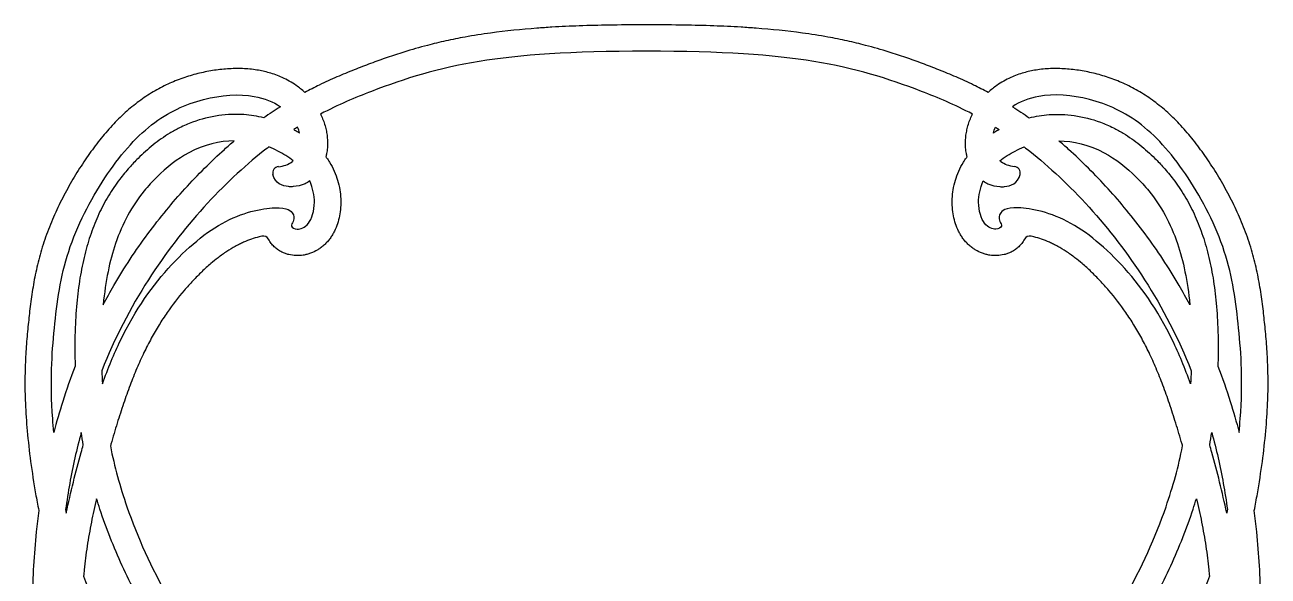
# Model space of a CAD drawing. Header units: millimetres. Extents: x -100 to 100, y -104 to 91.
# Drawn here: x 47.1 to 99.9, y 67.3 to 90.8 of the extents above; entities that cross this region are included whole.
import ezdxf

# ---------------------------------------------------------------- set-up
doc = ezdxf.new("R2010")
doc.units = ezdxf.units.MM
doc.header["$MEASUREMENT"] = 0
doc.layers.add('Layer 03', color=5, linetype='Continuous')

msp = doc.modelspace()

# ---------------------------------------------------------------- linework, layer by layer
at = {"layer": 'Layer 03'}
for centre, radius, start, end in [((57.878, 84.471), 0.271, 94.3693, 194.5238), ((89.1, 84.471), 0.271, 345.4762, 85.6307), ((57.205, 81.543), 0.25, 28.23, 102.6809), ((89.774, 81.543), 0.25, 77.3191, 151.77)]:
    msp.add_arc(centre, radius, start, end, dxfattribs=at)
for points, knots in [([(73.489, 90.767), (72.816, 90.767), (71.934, 90.76), (70.666, 90.728), (69.645, 90.681), (68.388, 90.596), (67.154, 90.472), (65.866, 90.269), (64.971, 90.09), (64.104, 89.883), (63.273, 89.645), (62.47, 89.382), (61.883, 89.17), (61.414, 88.993), (60.936, 88.806), (60.323, 88.552), (59.625, 88.233), (59.175, 88.003), (58.972, 87.894)], [4510.926707, 4510.926707, 4510.926707, 4510.926707, 4516.460876, 4521.524826, 4526.170713, 4528.750428, 4536.664258, 4541.07612, 4544.414567, 4547.632253, 4551.785513, 4554.797529, 4557.789732, 4559.289739, 4560.817539, 4563.964939, 4567.263674, 4570.036694, 4570.036694, 4570.036694, 4570.036694]), ([(88.007, 87.894), (87.803, 88.003), (87.353, 88.233), (86.656, 88.552), (86.043, 88.806), (85.564, 88.993), (85.096, 89.17), (84.508, 89.382), (83.705, 89.645), (82.874, 89.883), (82.008, 90.09), (81.113, 90.269), (79.825, 90.472), (78.59, 90.596), (77.334, 90.681), (76.312, 90.728), (75.044, 90.76), (74.162, 90.767), (73.489, 90.767)], [4451.816719, 4451.816719, 4451.816719, 4451.816719, 4454.589739, 4457.888474, 4461.035874, 4462.563674, 4464.063682, 4467.055884, 4470.0679, 4474.221161, 4477.438846, 4480.777293, 4485.189155, 4493.102985, 4495.6827, 4500.328587, 4505.392537, 4510.926707, 4510.926707, 4510.926707, 4510.926707]), ([(73.489, 89.644), (70.251, 89.644), (65.999, 89.35), (62.577, 88.287), (60.384, 87.367), (59.641, 86.978)], [3166.020347, 3166.020347, 3166.020347, 3166.020347, 3190.579697, 3215.139046, 3227.110301, 3227.110301, 3227.110301, 3227.110301]), ([(87.337, 86.978), (86.594, 87.367), (84.402, 88.287), (80.98, 89.35), (76.728, 89.644), (73.489, 89.644)], [3104.930394, 3104.930394, 3104.930394, 3104.930394, 3116.901649, 3141.460998, 3166.020347, 3166.020347, 3166.020347, 3166.020347]), ([(58.972, 87.894), (58.855, 88.004), (58.555, 88.247), (58.045, 88.533), (57.48, 88.737), (56.913, 88.862), (56.318, 88.918), (55.685, 88.906), (55.047, 88.833), (54.522, 88.724), (54.102, 88.608), (53.677, 88.471), (53.254, 88.3), (52.839, 88.095), (52.421, 87.862), (52.015, 87.592), (51.624, 87.287), (51.236, 86.951), (50.771, 86.487), (50.247, 85.874), (49.75, 85.205), (49.278, 84.485), (48.833, 83.717), (48.425, 82.91), (48.127, 82.213), (47.92, 81.643), (47.738, 81.076), (47.557, 80.368), (47.4, 79.527), (47.29, 78.718), (47.22, 78.053), (47.156, 77.376), (47.101, 76.64), (47.071, 75.692), (47.09, 74.639), (47.171, 73.466), (47.317, 72.183), (47.49, 71.057), (47.62, 70.366), (47.667, 70.13)], [4570.036694, 4570.036694, 4570.036694, 4570.036694, 4571.954776, 4574.668933, 4577.028031, 4579.161556, 4581.634796, 4584.199984, 4586.757002, 4589.343435, 4590.648523, 4591.983961, 4594.718012, 4596.119678, 4597.546533, 4600.471098, 4601.97109, 4603.503837, 4606.634547, 4609.864908, 4613.191927, 4616.637155, 4620.21131, 4623.854405, 4627.505081, 4629.319169, 4631.134508, 4634.667035, 4638.088636, 4641.410684, 4644.478712, 4646.130636, 4649.589706, 4653.347404, 4657.521582, 4662.241095, 4667.47872, 4673.035721, 4675.930829, 4675.930829, 4675.930829, 4675.930829]), ([(99.312, 70.13), (99.359, 70.366), (99.488, 71.057), (99.662, 72.183), (99.807, 73.466), (99.888, 74.639), (99.907, 75.692), (99.877, 76.64), (99.823, 77.376), (99.758, 78.053), (99.688, 78.718), (99.578, 79.527), (99.421, 80.368), (99.24, 81.076), (99.059, 81.643), (98.851, 82.213), (98.553, 82.91), (98.146, 83.717), (97.7, 84.485), (97.228, 85.205), (96.732, 85.874), (96.207, 86.487), (95.742, 86.951), (95.354, 87.287), (94.964, 87.592), (94.558, 87.862), (94.14, 88.095), (93.724, 88.3), (93.302, 88.471), (92.876, 88.608), (92.457, 88.724), (91.931, 88.833), (91.293, 88.906), (90.661, 88.918), (90.065, 88.862), (89.498, 88.737), (88.933, 88.533), (88.424, 88.247), (88.123, 88.004), (88.007, 87.894)], [4345.922584, 4345.922584, 4345.922584, 4345.922584, 4348.817692, 4354.374693, 4359.612318, 4364.331831, 4368.506009, 4372.263707, 4375.722777, 4377.374701, 4380.442729, 4383.764777, 4387.186378, 4390.718905, 4392.534244, 4394.348332, 4397.999008, 4401.642103, 4405.216258, 4408.661486, 4411.988505, 4415.218866, 4418.349576, 4419.882323, 4421.382315, 4424.306881, 4425.733735, 4427.135401, 4429.869452, 4431.204891, 4432.509978, 4435.096411, 4437.653429, 4440.218617, 4442.691857, 4444.825382, 4447.184481, 4449.898637, 4451.816719, 4451.816719, 4451.816719, 4451.816719]), ([(48.31, 73.45), (48.291, 73.646), (48.134, 75.493), (48.3, 77.905), (48.727, 81.13), (50.427, 84.425), (52.419, 86.728), (54.654, 87.739), (56.697, 87.875), (57.632, 87.497), (57.935, 87.29)], [691.649937, 691.649937, 691.649937, 691.649937, 693.134123, 706.007162, 718.880201, 731.75324, 744.626279, 757.499318, 770.372357, 779.122778, 779.122778, 779.122778, 779.122778]), ([(98.668, 73.45), (98.687, 73.646), (98.845, 75.493), (98.679, 77.905), (98.251, 81.13), (96.551, 84.425), (94.56, 86.728), (92.324, 87.739), (90.281, 87.875), (89.347, 87.497), (89.043, 87.29)], [691.649937, 691.649937, 691.649937, 691.649937, 693.134123, 706.007162, 718.880201, 731.75324, 744.626279, 757.499318, 770.372357, 779.122778, 779.122778, 779.122778, 779.122778]), ([(57.231, 86.818), (56.953, 86.886), (56.496, 86.958), (55.852, 86.969), (55.113, 86.904), (54.367, 86.714), (53.684, 86.418), (53.243, 86.173), (52.871, 85.928), (52.413, 85.583), (52.092, 85.296), (51.888, 85.094)], [782.519967, 782.519967, 782.519967, 782.519967, 785.955359, 788.068412, 790.252443, 794.848741, 797.272004, 799.186607, 800.905303, 802.627207, 806.072755, 806.072755, 806.072755, 806.072755]), ([(59.641, 86.978), (59.646, 86.968), (59.722, 86.808), (59.812, 86.566), (59.889, 86.249), (59.925, 86.014), (59.941, 85.777), (59.934, 85.537), (59.907, 85.334), (59.879, 85.213), (59.866, 85.161)], [3227.110301, 3227.110301, 3227.110301, 3227.110301, 3227.243421, 3229.248544, 3230.22038, 3231.17455, 3232.125595, 3233.089772, 3234.067391, 3234.594192, 3234.594192, 3234.594192, 3234.594192]), ([(87.113, 85.161), (87.099, 85.213), (87.072, 85.334), (87.044, 85.537), (87.037, 85.777), (87.053, 86.014), (87.09, 86.249), (87.166, 86.566), (87.257, 86.808), (87.333, 86.968), (87.337, 86.978)], [3589.356615, 3589.356615, 3589.356615, 3589.356615, 3589.883416, 3590.861035, 3591.825212, 3592.776257, 3593.730427, 3594.702263, 3596.707386, 3596.840506, 3596.840506, 3596.840506, 3596.840506]), ([(89.748, 86.818), (90.025, 86.886), (90.483, 86.958), (91.127, 86.969), (91.865, 86.904), (92.611, 86.714), (93.294, 86.418), (93.735, 86.173), (94.108, 85.928), (94.566, 85.583), (94.887, 85.296), (95.09, 85.094)], [618.147065, 618.147065, 618.147065, 618.147065, 621.582457, 623.69551, 625.879541, 630.47584, 632.899103, 634.813705, 636.532401, 638.254305, 641.699853, 641.699853, 641.699853, 641.699853]), ([(58.5, 86.318), (58.547, 86.292), (58.631, 86.244), (58.714, 86.193), (58.75, 86.17)], [80.810805, 80.810805, 80.810805, 80.810805, 81.457983, 81.973432, 81.973432, 81.973432, 81.973432]), ([(88.478, 86.318), (88.431, 86.292), (88.347, 86.244), (88.265, 86.193), (88.228, 86.17)], [85.37837, 85.37837, 85.37837, 85.37837, 86.025548, 86.540997, 86.540997, 86.540997, 86.540997]), ([(57.438, 85.577), (57.36, 85.518), (55.637, 84.183), (52.786, 81.133), (50.89, 77.443), (50.344, 76.07)], [1026.578294, 1026.578294, 1026.578294, 1026.578294, 1027.74673, 1052.30608, 1065.532947, 1065.532947, 1065.532947, 1065.532947]), ([(50.405, 78.875), (50.55, 79.15), (50.915, 79.805), (51.54, 80.814), (52.288, 81.882), (53.067, 82.879), (53.873, 83.811), (54.695, 84.672), (55.403, 85.343), (55.833, 85.72), (55.974, 85.839)], [232.48403, 232.48403, 232.48403, 232.48403, 236.220639, 241.493063, 246.738025, 251.887959, 256.694732, 261.543161, 266.193599, 268.413964, 268.413964, 268.413964, 268.413964]), ([(55.974, 85.839), (55.358, 85.83), (54.196, 85.564), (53.096, 84.71), (52.679, 84.297)], [182.885415, 182.885415, 182.885415, 182.885415, 195.150442, 204.158541, 204.158541, 204.158541, 204.158541]), ([(58.478, 84.988), (58.285, 85.143), (57.949, 85.356), (57.572, 85.526), (57.438, 85.577)], [1017.105446, 1017.105446, 1017.105446, 1017.105446, 1023.329927, 1026.578294, 1026.578294, 1026.578294, 1026.578294]), ([(88.5, 84.988), (88.694, 85.143), (89.029, 85.356), (89.406, 85.526), (89.54, 85.577)], [815.446252, 815.446252, 815.446252, 815.446252, 821.670733, 824.919101, 824.919101, 824.919101, 824.919101]), ([(89.54, 85.577), (89.618, 85.518), (91.342, 84.183), (94.193, 81.133), (96.088, 77.443), (96.635, 76.07)], [824.919101, 824.919101, 824.919101, 824.919101, 826.087537, 850.646887, 863.873754, 863.873754, 863.873754, 863.873754]), ([(96.574, 78.875), (96.428, 79.15), (96.064, 79.805), (95.438, 80.814), (94.69, 81.882), (93.911, 82.879), (93.105, 83.811), (92.284, 84.672), (91.576, 85.343), (91.146, 85.72), (91.005, 85.839)], [232.48403, 232.48403, 232.48403, 232.48403, 236.220639, 241.493063, 246.738025, 251.887959, 256.694732, 261.543161, 266.193599, 268.413964, 268.413964, 268.413964, 268.413964]), ([(91.005, 85.839), (91.62, 85.83), (92.782, 85.564), (93.882, 84.71), (94.299, 84.297)], [268.413964, 268.413964, 268.413964, 268.413964, 280.678991, 289.68709, 289.68709, 289.68709, 289.68709]), ([(51.888, 85.094), (51.76, 84.967), (51.49, 84.682), (51.057, 84.156), (50.695, 83.624), (50.411, 83.122), (50.15, 82.594), (49.929, 82.038), (49.742, 81.456), (49.572, 80.829), (49.401, 79.988), (49.267, 78.904), (49.211, 77.941), (49.198, 77.125), (49.203, 76.627), (49.211, 76.338), (49.213, 76.262)], [806.072755, 806.072755, 806.072755, 806.072755, 808.242833, 810.798725, 814.244202, 815.97224, 817.728392, 821.311828, 823.158904, 825.078226, 829.113623, 833.464545, 838.201395, 840.700338, 843.277777, 844.181972, 844.181972, 844.181972, 844.181972]), ([(59.866, 85.161), (59.876, 85.148), (59.93, 85.073), (60.063, 84.874), (60.293, 84.435), (60.451, 83.906), (60.506, 83.382), (60.501, 83.009), (60.453, 82.653), (60.365, 82.314), (60.256, 82.046), (60.145, 81.841), (60.064, 81.717), (59.99, 81.62), (59.911, 81.526), (59.806, 81.418), (59.668, 81.302), (59.476, 81.172), (59.272, 81.074), (59.062, 81.009), (58.857, 80.967), (58.599, 80.951), (58.342, 80.986), (58.142, 81.047), (57.978, 81.117), (57.819, 81.213), (57.667, 81.337), (57.536, 81.481), (57.462, 81.593), (57.425, 81.661)], [3234.594192, 3234.594192, 3234.594192, 3234.594192, 3234.799947, 3235.706864, 3237.464472, 3240.755835, 3242.302856, 3243.794302, 3245.229158, 3246.622302, 3248.002419, 3248.702449, 3249.421849, 3249.791822, 3250.161853, 3250.895144, 3251.616731, 3252.323271, 3253.681262, 3254.330986, 3254.962653, 3256.193142, 3257.431466, 3258.064616, 3258.7138, 3259.567331, 3260.289738, 3261.071822, 3261.902874, 3261.902874, 3261.902874, 3261.902874]), ([(89.554, 81.661), (89.516, 81.593), (89.442, 81.481), (89.311, 81.337), (89.159, 81.213), (89, 81.117), (88.837, 81.047), (88.636, 80.986), (88.379, 80.951), (88.121, 80.967), (87.916, 81.009), (87.707, 81.074), (87.502, 81.172), (87.311, 81.302), (87.173, 81.418), (87.067, 81.526), (86.988, 81.62), (86.915, 81.717), (86.833, 81.841), (86.722, 82.046), (86.613, 82.314), (86.525, 82.653), (86.477, 83.009), (86.472, 83.382), (86.527, 83.906), (86.685, 84.435), (86.916, 84.874), (87.048, 85.073), (87.102, 85.148), (87.113, 85.161)], [3562.047933, 3562.047933, 3562.047933, 3562.047933, 3562.878985, 3563.661069, 3564.383476, 3565.237007, 3565.886191, 3566.519341, 3567.757665, 3568.988154, 3569.619821, 3570.269545, 3571.627536, 3572.334076, 3573.055663, 3573.788954, 3574.158985, 3574.528958, 3575.248358, 3575.948388, 3577.328505, 3578.721649, 3580.156505, 3581.647951, 3583.194972, 3586.486335, 3588.243943, 3589.15086, 3589.356615, 3589.356615, 3589.356615, 3589.356615]), ([(95.09, 85.094), (95.218, 84.967), (95.489, 84.682), (95.921, 84.156), (96.283, 83.624), (96.567, 83.122), (96.828, 82.594), (97.05, 82.038), (97.236, 81.456), (97.407, 80.829), (97.577, 79.988), (97.712, 78.904), (97.767, 77.941), (97.781, 77.125), (97.776, 76.627), (97.768, 76.338), (97.766, 76.262)], [641.699853, 641.699853, 641.699853, 641.699853, 643.869932, 646.425823, 649.8713, 651.599338, 653.35549, 656.938926, 658.786002, 660.705324, 664.740721, 669.091644, 673.828493, 676.327436, 678.904875, 679.80907, 679.80907, 679.80907, 679.80907]), ([(57.858, 84.74), (58.072, 84.757), (58.294, 84.846), (58.462, 84.975), (58.478, 84.988)], [1008.295966, 1008.295966, 1008.295966, 1008.295966, 1016.227384, 1017.105446, 1017.105446, 1017.105446, 1017.105446]), ([(89.121, 84.74), (88.906, 84.757), (88.685, 84.846), (88.516, 84.975), (88.5, 84.988)], [1008.295966, 1008.295966, 1008.295966, 1008.295966, 1016.227385, 1017.105446, 1017.105446, 1017.105446, 1017.105446]), ([(50.373, 75.51), (50.613, 76.176), (51.451, 78.214), (53.265, 80.76), (55.789, 82.766), (58.231, 83.13), (58.548, 82.652), (58.488, 82.396), (58.337, 82.214), (58.602, 82.021), (59.16, 82.202), (59.459, 83.094), (59.32, 83.829), (59.178, 84.133)], [865.606064, 865.606064, 865.606064, 865.606064, 871.247589, 884.333379, 897.419168, 910.504958, 923.590748, 936.676537, 949.762327, 962.848117, 975.933906, 989.019696, 998.883201, 998.883201, 998.883201, 998.883201]), ([(52.679, 84.297), (52.49, 84.11), (51.737, 83.277), (50.89, 81.735), (50.501, 79.886), (50.405, 78.875)], [204.158541, 204.158541, 204.158541, 204.158541, 208.236231, 221.322021, 232.48403, 232.48403, 232.48403, 232.48403]), ([(59.178, 84.133), (59.118, 84.09), (58.898, 83.958), (58.531, 83.883), (58.078, 83.892), (57.713, 84.029), (57.616, 84.403)], [998.883201, 998.883201, 998.883201, 998.883201, 999.667843, 1001.501098, 1002.448812, 1006.400371, 1006.400371, 1006.400371, 1006.400371]), ([(96.605, 75.51), (96.365, 76.176), (95.528, 78.214), (93.713, 80.76), (91.19, 82.766), (88.747, 83.13), (88.43, 82.652), (88.491, 82.396), (88.642, 82.214), (88.377, 82.021), (87.818, 82.202), (87.519, 83.094), (87.658, 83.829), (87.8, 84.133)], [865.606064, 865.606064, 865.606064, 865.606064, 871.247589, 884.333379, 897.419168, 910.504958, 923.590748, 936.676537, 949.762327, 962.848117, 975.933906, 989.019696, 998.883201, 998.883201, 998.883201, 998.883201]), ([(87.8, 84.133), (87.861, 84.09), (88.081, 83.958), (88.448, 83.883), (88.901, 83.892), (89.265, 84.029), (89.362, 84.403)], [998.883201, 998.883201, 998.883201, 998.883201, 999.667843, 1001.501098, 1002.448812, 1006.400371, 1006.400371, 1006.400371, 1006.400371]), ([(94.299, 84.297), (94.488, 84.11), (95.241, 83.277), (96.088, 81.735), (96.478, 79.886), (96.574, 78.875)], [204.158541, 204.158541, 204.158541, 204.158541, 208.236231, 221.322021, 232.48403, 232.48403, 232.48403, 232.48403]), ([(57.15, 81.787), (57.108, 81.777), (56.957, 81.741), (56.691, 81.661), (56.415, 81.552), (56.189, 81.446), (55.952, 81.32), (55.647, 81.134), (55.302, 80.886), (54.948, 80.599), (54.589, 80.274), (54.21, 79.892), (53.701, 79.326), (53.218, 78.698), (52.768, 78.009), (52.439, 77.441), (52.124, 76.827), (51.825, 76.16), (51.539, 75.438), (51.262, 74.661), (50.992, 73.826), (50.812, 73.222), (50.719, 72.896), (50.711, 72.87)], [3263.202287, 3263.202287, 3263.202287, 3263.202287, 3263.717008, 3265.075583, 3266.529522, 3267.286308, 3268.071901, 3269.75643, 3271.57938, 3273.177583, 3275.232779, 3277.397287, 3279.640291, 3284.381268, 3286.902917, 3289.523445, 3292.270603, 3295.193577, 3298.306442, 3301.602311, 3305.107825, 3308.852576, 3309.18165, 3309.18165, 3309.18165, 3309.18165]), ([(96.267, 72.87), (96.26, 72.896), (96.166, 73.222), (95.986, 73.826), (95.716, 74.661), (95.44, 75.438), (95.153, 76.16), (94.854, 76.827), (94.54, 77.441), (94.21, 78.009), (93.761, 78.698), (93.278, 79.326), (92.769, 79.892), (92.39, 80.274), (92.031, 80.599), (91.677, 80.886), (91.331, 81.134), (91.027, 81.32), (90.789, 81.446), (90.564, 81.552), (90.287, 81.661), (90.022, 81.741), (89.87, 81.777), (89.828, 81.787)], [3514.769157, 3514.769157, 3514.769157, 3514.769157, 3515.098231, 3518.842982, 3522.348496, 3525.644365, 3528.75723, 3531.680204, 3534.427362, 3537.047889, 3539.569539, 3544.310516, 3546.55352, 3548.718028, 3550.773224, 3552.371427, 3554.194377, 3555.878905, 3556.664499, 3557.421285, 3558.875224, 3560.233799, 3560.74852, 3560.74852, 3560.74852, 3560.74852]), ([(49.213, 76.262), (49.021, 75.765), (48.695, 74.835), (48.423, 73.888), (48.31, 73.45)], [679.80907, 679.80907, 679.80907, 679.80907, 686.215474, 691.649937, 691.649937, 691.649937, 691.649937]), ([(97.766, 76.262), (97.958, 75.765), (98.284, 74.835), (98.555, 73.888), (98.668, 73.45)], [679.80907, 679.80907, 679.80907, 679.80907, 686.215474, 691.649937, 691.649937, 691.649937, 691.649937]), ([(49.47, 73.441), (49.374, 73.088), (49.109, 72.019), (48.91, 70.912), (48.806, 70.166)], [220.490233, 220.490233, 220.490233, 220.490233, 223.672365, 229.989562, 229.989562, 229.989562, 229.989562]), ([(97.509, 73.441), (97.605, 73.088), (97.869, 72.019), (98.069, 70.912), (98.173, 70.166)], [220.490233, 220.490233, 220.490233, 220.490233, 223.672365, 229.989562, 229.989562, 229.989562, 229.989562]), ([(48.836, 70.019), (49.02, 70.907), (49.273, 71.897), (49.528, 72.814), (49.558, 72.92)], [230.328988, 230.328988, 230.328988, 230.328988, 236.029244, 236.789258, 236.789258, 236.789258, 236.789258]), ([(98.142, 70.019), (97.959, 70.907), (97.705, 71.897), (97.45, 72.814), (97.42, 72.92)], [211.913595, 211.913595, 211.913595, 211.913595, 217.613851, 218.373865, 218.373865, 218.373865, 218.373865]), ([(50.711, 72.87), (50.884, 71.995), (51.469, 69.872), (53.047, 66.366), (55.469, 62.912), (58.136, 60.353), (62.114, 57.442), (65.368, 55.316), (66.589, 54.41)], [3309.18165, 3309.18165, 3309.18165, 3309.18165, 3317.862784, 3330.948574, 3344.034364, 3357.120154, 3370.205944, 3382.920204, 3382.920204, 3382.920204, 3382.920204]), ([(80.39, 54.41), (81.61, 55.316), (84.865, 57.442), (88.842, 60.353), (91.509, 62.912), (93.931, 66.366), (95.509, 69.872), (96.094, 71.995), (96.267, 72.87)], [3441.030603, 3441.030603, 3441.030603, 3441.030603, 3453.744863, 3466.830653, 3479.916443, 3493.002233, 3506.088023, 3514.769157, 3514.769157, 3514.769157, 3514.769157]), ([(50.122, 70.63), (50.044, 70.298), (49.896, 69.627), (49.715, 68.619), (49.617, 67.853), (49.581, 67.428), (49.574, 67.339)], [1024.407817, 1024.407817, 1024.407817, 1024.407817, 1028.500233, 1032.660779, 1036.714577, 1037.786529, 1037.786529, 1037.786529, 1037.786529]), ([(65.734, 53.644), (65.729, 53.648), (65.529, 53.794), (65.121, 54.085), (64.457, 54.547), (63.643, 55.102), (62.81, 55.664), (62.015, 56.204), (61.347, 56.663), (60.491, 57.262), (59.475, 57.995), (58.334, 58.862), (57.292, 59.706), (56.343, 60.547), (55.469, 61.409), (54.65, 62.321), (53.87, 63.297), (53.126, 64.339), (52.427, 65.44), (51.784, 66.59), (51.205, 67.772), (50.694, 68.971), (50.345, 69.927), (50.168, 70.481), (50.122, 70.63)], [929.699071, 929.699071, 929.699071, 929.699071, 929.785597, 932.663957, 935.724873, 939.507105, 944.506847, 947.803144, 951.056139, 954.252088, 960.364765, 966.109849, 971.466803, 976.483912, 981.340562, 986.212856, 991.216655, 996.354846, 1001.591826, 1006.887189, 1012.181371, 1017.408757, 1022.541212, 1024.407817, 1024.407817, 1024.407817, 1024.407817]), ([(81.244, 53.644), (81.25, 53.648), (81.449, 53.794), (81.857, 54.085), (82.521, 54.547), (83.335, 55.102), (84.168, 55.664), (84.963, 56.204), (85.632, 56.663), (86.488, 57.262), (87.504, 57.995), (88.644, 58.862), (89.686, 59.706), (90.635, 60.547), (91.509, 61.409), (92.329, 62.321), (93.109, 63.297), (93.852, 64.339), (94.551, 65.44), (95.194, 66.59), (95.773, 67.772), (96.284, 68.971), (96.633, 69.927), (96.811, 70.481), (96.857, 70.63)], [929.699071, 929.699071, 929.699071, 929.699071, 929.785597, 932.663957, 935.724873, 939.507105, 944.506847, 947.803144, 951.056139, 954.252088, 960.364765, 966.109849, 971.466803, 976.483912, 981.340562, 986.212856, 991.216655, 996.354846, 1001.591826, 1006.887189, 1012.181371, 1017.408757, 1022.541212, 1024.407817, 1024.407817, 1024.407817, 1024.407817]), ([(96.857, 70.63), (96.935, 70.298), (97.082, 69.627), (97.263, 68.619), (97.361, 67.853), (97.397, 67.428), (97.404, 67.339)], [1024.407817, 1024.407817, 1024.407817, 1024.407817, 1028.500233, 1032.660779, 1036.714577, 1037.786529, 1037.786529, 1037.786529, 1037.786529]), ([(47.667, 70.13), (47.626, 69.826), (47.534, 69.046), (47.433, 67.78), (47.383, 66.338), (47.396, 64.903), (47.473, 63.487), (47.613, 62.094), (47.811, 60.721), (48.061, 59.367), (48.457, 57.576), (48.936, 55.796), (49.411, 54.214), (49.629, 53.515), (49.709, 53.262)], [4675.930829, 4675.930829, 4675.930829, 4675.930829, 4679.608903, 4685.381392, 4691.183434, 4696.952653, 4702.627276, 4708.218529, 4713.776292, 4719.295343, 4724.768993, 4735.819642, 4741.438592, 4744.622932, 4744.622932, 4744.622932, 4744.622932]), ([(97.269, 53.262), (97.349, 53.515), (97.568, 54.214), (98.043, 55.796), (98.522, 57.576), (98.917, 59.367), (99.167, 60.721), (99.365, 62.094), (99.505, 63.487), (99.582, 64.903), (99.596, 66.338), (99.545, 67.78), (99.444, 69.046), (99.352, 69.826), (99.312, 70.13)], [4277.230481, 4277.230481, 4277.230481, 4277.230481, 4280.414821, 4286.033772, 4297.084421, 4302.55807, 4308.077121, 4313.634884, 4319.226137, 4324.900761, 4330.669979, 4336.472022, 4342.244511, 4345.922584, 4345.922584, 4345.922584, 4345.922584]), ([(49.574, 67.339), (49.995, 66.131), (51.156, 63.647), (53.149, 60.145), (56.603, 56.901), (60.82, 54.112), (63.384, 52.319), (64.377, 51.512)], [859.194163, 859.194163, 859.194163, 859.194163, 868.845929, 881.718969, 894.592008, 907.465047, 919.516841, 919.516841, 919.516841, 919.516841]), ([(97.404, 67.339), (96.983, 66.131), (95.822, 63.647), (93.83, 60.145), (90.376, 56.901), (86.158, 54.112), (83.594, 52.319), (82.601, 51.512)], [1037.786529, 1037.786529, 1037.786529, 1037.786529, 1047.438296, 1060.311335, 1073.184374, 1086.057414, 1098.109207, 1098.109207, 1098.109207, 1098.109207])]:
    msp.add_open_spline(points, degree=3, knots=knots, dxfattribs=at)
for points in [[(57.935, 87.29), (57.697, 87.139), (57.462, 86.981), (57.231, 86.818)], [(89.043, 87.29), (89.282, 87.139), (89.517, 86.981), (89.748, 86.818)], [(58.662, 86.419), (58.608, 86.386), (58.554, 86.352), (58.5, 86.318)], [(58.75, 86.17), (58.727, 86.253), (58.698, 86.336), (58.662, 86.419)], [(88.228, 86.17), (88.251, 86.253), (88.281, 86.336), (88.317, 86.419)], [(88.317, 86.419), (88.371, 86.386), (88.424, 86.352), (88.478, 86.318)], [(50.344, 76.07), (50.351, 75.884), (50.361, 75.697), (50.373, 75.51)], [(96.635, 76.07), (96.627, 75.884), (96.617, 75.697), (96.605, 75.51)], [(49.558, 72.92), (49.526, 73.094), (49.497, 73.267), (49.47, 73.441)], [(97.42, 72.92), (97.452, 73.094), (97.482, 73.267), (97.509, 73.441)], [(48.806, 70.166), (48.816, 70.117), (48.826, 70.068), (48.836, 70.019)], [(98.173, 70.166), (98.163, 70.117), (98.152, 70.068), (98.142, 70.019)]]:
    msp.add_open_spline(points, degree=3, dxfattribs=at)

doc.saveas('drawing.dxf')
